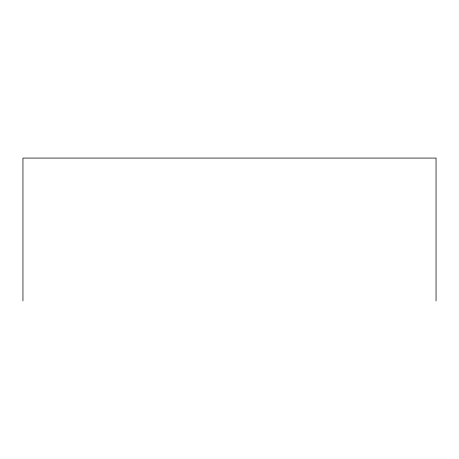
<?xml version="1.0" encoding="UTF-8"?>
<svg xmlns="http://www.w3.org/2000/svg" width="459" height="459" viewBox="0 0 459 459"><rect width="100%" height="100%" fill="white"/><g stroke="black" fill="none" stroke-linecap="round" stroke-linejoin="round"><path stroke-width="0.69" d="M436.05 300.92L436.05 158.08L22.95 158.08L22.95 300.92"/></g></svg>
